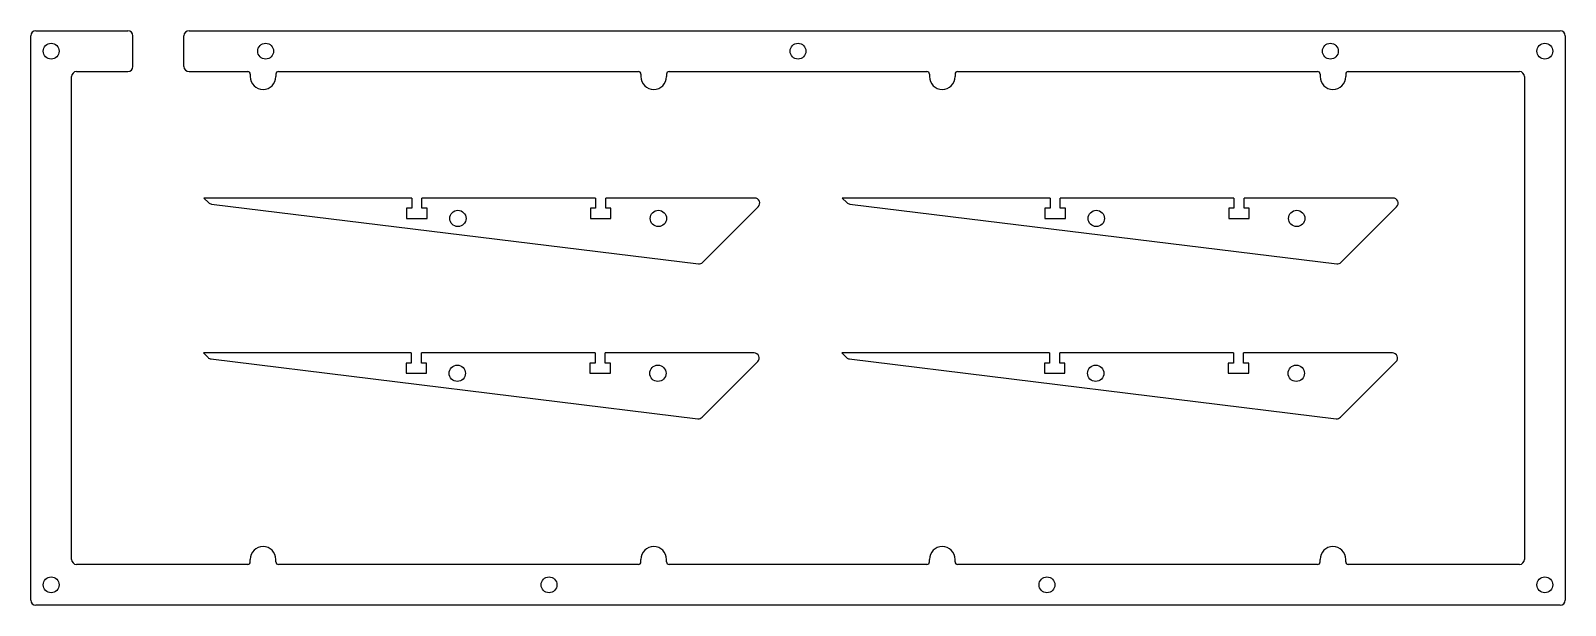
# Model space of a CAD drawing. Header units: millimetres. Extents: x 0 to 300, y 0 to 113.
import ezdxf

# ---------------------------------------------------------------- set-up
doc = ezdxf.new("R2010")
doc.units = ezdxf.units.MM
doc.header["$MEASUREMENT"] = 0

msp = doc.modelspace()

# ---------------------------------------------------------------- linework, layer by layer
for p, q in [((0, 1), (0, 111.5)), ((1, 112.5), (19, 112.5)), ((20, 105.5), (20, 111.5)), ((30, 105.5), (30, 111.5)), ((31, 112.5), (299.5, 112.5)), ((300.5, 111.5), (300.5, 1)), ((8, 9), (8, 103.5)), ((9, 104.5), (19, 104.5)), ((31, 104.5), (42.5, 104.5)), ((43, 104), (43, 103.5)), ((48, 104), (48, 103.5)), ((48.5, 104.5), (119, 104.5)), ((119.5, 104), (119.5, 103.5)), ((124.5, 104), (124.5, 103.5)), ((125, 104.5), (175.5, 104.5)), ((176, 104), (176, 103.5)), ((181, 104), (181, 103.5)), ((181.5, 104.5), (252, 104.5)), ((252.5, 104), (252.5, 103.5)), ((257.5, 104), (257.5, 103.5)), ((258, 104.5), (291.5, 104.5)), ((292.5, 103.5), (292.5, 9)), ((33.92, 79.74), (34.82, 78.85)), ((74.61, 79.74), (33.92, 79.74)), ((35.41, 78.56), (130.74, 66.86)), ((74.61, 79.74), (74.61, 77.74)), ((76.61, 77.74), (76.61, 79.74)), ((110.61, 79.74), (76.61, 79.74)), ((110.61, 79.74), (110.61, 77.74)), ((112.61, 77.74), (112.61, 79.74)), ((141.76, 79.74), (112.61, 79.74)), ((158.92, 79.74), (159.82, 78.85)), ((199.61, 79.74), (158.92, 79.74)), ((160.41, 78.56), (255.74, 66.86)), ((199.61, 79.74), (199.61, 77.74)), ((201.61, 77.74), (201.61, 79.74)), ((235.61, 79.74), (201.61, 79.74)), ((235.61, 79.74), (235.61, 77.74)), ((237.61, 77.74), (237.61, 79.74)), ((266.76, 79.74), (237.61, 79.74)), ((74.61, 77.74), (73.61, 77.74)), ((73.61, 77.74), (73.61, 75.74)), ((73.61, 75.74), (77.61, 75.74)), ((77.61, 77.74), (76.61, 77.74)), ((77.61, 75.74), (77.61, 77.74)), ((110.61, 77.74), (109.61, 77.74)), ((109.61, 77.74), (109.61, 75.74)), ((109.61, 75.74), (113.61, 75.74)), ((113.61, 77.74), (112.61, 77.74)), ((113.61, 75.74), (113.61, 77.74)), ((142.47, 78.04), (131.57, 67.14)), ((199.61, 77.74), (198.61, 77.74)), ((198.61, 77.74), (198.61, 75.74)), ((198.61, 75.74), (202.61, 75.74)), ((202.61, 77.74), (201.61, 77.74)), ((202.61, 75.74), (202.61, 77.74)), ((235.61, 77.74), (234.61, 77.74)), ((234.61, 77.74), (234.61, 75.74)), ((234.61, 75.74), (238.61, 75.74)), ((238.61, 77.74), (237.61, 77.74)), ((238.61, 75.74), (238.61, 77.74)), ((267.47, 78.04), (256.57, 67.14)), ((33.82, 49.42), (34.72, 48.53)), ((74.51, 49.42), (33.82, 49.42)), ((35.3, 48.24), (130.64, 36.54)), ((74.51, 49.42), (74.51, 47.42)), ((76.51, 47.42), (76.51, 49.42)), ((110.51, 49.42), (76.51, 49.42)), ((110.51, 49.42), (110.51, 47.42)), ((112.51, 47.42), (112.51, 49.42)), ((141.66, 49.42), (112.51, 49.42)), ((158.82, 49.42), (159.72, 48.53)), ((199.51, 49.42), (158.82, 49.42)), ((160.3, 48.24), (255.64, 36.54)), ((199.51, 49.42), (199.51, 47.42)), ((201.51, 47.42), (201.51, 49.42)), ((235.51, 49.42), (201.51, 49.42)), ((235.51, 49.42), (235.51, 47.42)), ((237.51, 47.42), (237.51, 49.42)), ((266.66, 49.42), (237.51, 49.42)), ((74.51, 47.42), (73.51, 47.42)), ((73.51, 47.42), (73.51, 45.42)), ((73.51, 45.42), (77.51, 45.42)), ((77.51, 47.42), (76.51, 47.42)), ((77.51, 45.42), (77.51, 47.42)), ((110.51, 47.42), (109.51, 47.42)), ((109.51, 47.42), (109.51, 45.42)), ((109.51, 45.42), (113.51, 45.42)), ((113.51, 47.42), (112.51, 47.42)), ((113.51, 45.42), (113.51, 47.42)), ((142.37, 47.72), (131.47, 36.82)), ((199.51, 47.42), (198.51, 47.42)), ((198.51, 47.42), (198.51, 45.42)), ((198.51, 45.42), (202.51, 45.42)), ((202.51, 47.42), (201.51, 47.42)), ((202.51, 45.42), (202.51, 47.42)), ((235.51, 47.42), (234.51, 47.42)), ((234.51, 47.42), (234.51, 45.42)), ((234.51, 45.42), (238.51, 45.42)), ((238.51, 47.42), (237.51, 47.42)), ((238.51, 45.42), (238.51, 47.42)), ((267.37, 47.72), (256.47, 36.82)), ((42.5, 8), (9, 8)), ((43, 8.5), (43, 9)), ((48, 8.5), (48, 9)), ((119, 8), (48.5, 8)), ((119.5, 8.5), (119.5, 9)), ((124.5, 8.5), (124.5, 9)), ((175.5, 8), (125, 8)), ((176, 8.5), (176, 9)), ((181, 8.5), (181, 9)), ((252, 8), (181.5, 8)), ((252.5, 8.5), (252.5, 9)), ((257.5, 8.5), (257.5, 9)), ((291.5, 8), (258, 8)), ((299.5, 0), (1, 0))]:
    msp.add_line(p, q)
for centre, radius in [((4, 108.5), 1.55), ((46, 108.5), 1.55), ((150.25, 108.5), 1.55), ((254.5, 108.5), 1.55), ((296.5, 108.5), 1.55), ((83.65, 75.74), 1.6), ((122.91, 75.74), 1.6), ((208.65, 75.74), 1.6), ((247.91, 75.74), 1.6), ((83.54, 45.42), 1.6), ((122.81, 45.42), 1.6), ((208.54, 45.42), 1.6), ((247.81, 45.42), 1.6), ((4, 4), 1.55), ((101.5, 4), 1.55), ((199, 4), 1.55), ((296.5, 4), 1.55)]:
    msp.add_circle(centre, radius)
for centre, radius, start, end in [((1, 111.5), 1, 90, 180), ((19, 111.5), 1, 0, 90), ((31, 111.5), 1, 90, 180), ((299.5, 111.5), 1, 0, 90), ((19, 105.5), 1, 270, 0), ((31, 105.5), 1, 180, 270), ((9, 103.5), 1, 90, 180), ((42.5, 104), 0.5, 0, 90), ((45.5, 103.5), 2.5, 180, 0), ((48.5, 104), 0.5, 90, 180), ((119, 104), 0.5, 0, 90), ((122, 103.5), 2.5, 180, 0), ((125, 104), 0.5, 90, 180), ((175.5, 104), 0.5, 0, 90), ((178.5, 103.5), 2.5, 180, 0), ((181.5, 104), 0.5, 90, 180), ((252, 104), 0.5, 0, 90), ((255, 103.5), 2.5, 180, 0), ((258, 104), 0.5, 90, 180), ((291.5, 103.5), 1, 0, 90), ((35.53, 79.55), 1, 225, 263), ((141.76, 78.74), 1, 315, 90), ((160.53, 79.55), 1, 225, 263), ((266.76, 78.74), 1, 315, 90), ((130.87, 67.85), 1, 263, 315), ((255.87, 67.85), 1, 263, 315), ((35.43, 49.23), 1, 225, 263), ((141.66, 48.42), 1, 315, 90), ((160.43, 49.23), 1, 225, 263), ((266.66, 48.42), 1, 315, 90), ((130.76, 37.53), 1, 263, 315), ((255.76, 37.53), 1, 263, 315), ((45.5, 9), 2.5, 0, 180), ((122, 9), 2.5, 0, 180), ((178.5, 9), 2.5, 0, 180), ((255, 9), 2.5, 0, 180), ((9, 9), 1, 180, 270), ((42.5, 8.5), 0.5, 270, 0), ((48.5, 8.5), 0.5, 180, 270), ((119, 8.5), 0.5, 270, 0), ((125, 8.5), 0.5, 180, 270), ((175.5, 8.5), 0.5, 270, 0), ((181.5, 8.5), 0.5, 180, 270), ((252, 8.5), 0.5, 270, 0), ((258, 8.5), 0.5, 180, 270), ((291.5, 9), 1, 270, 0), ((1, 1), 1, 180, 270), ((299.5, 1), 1, 270, 0)]:
    msp.add_arc(centre, radius, start, end)

doc.saveas('drawing.dxf')
